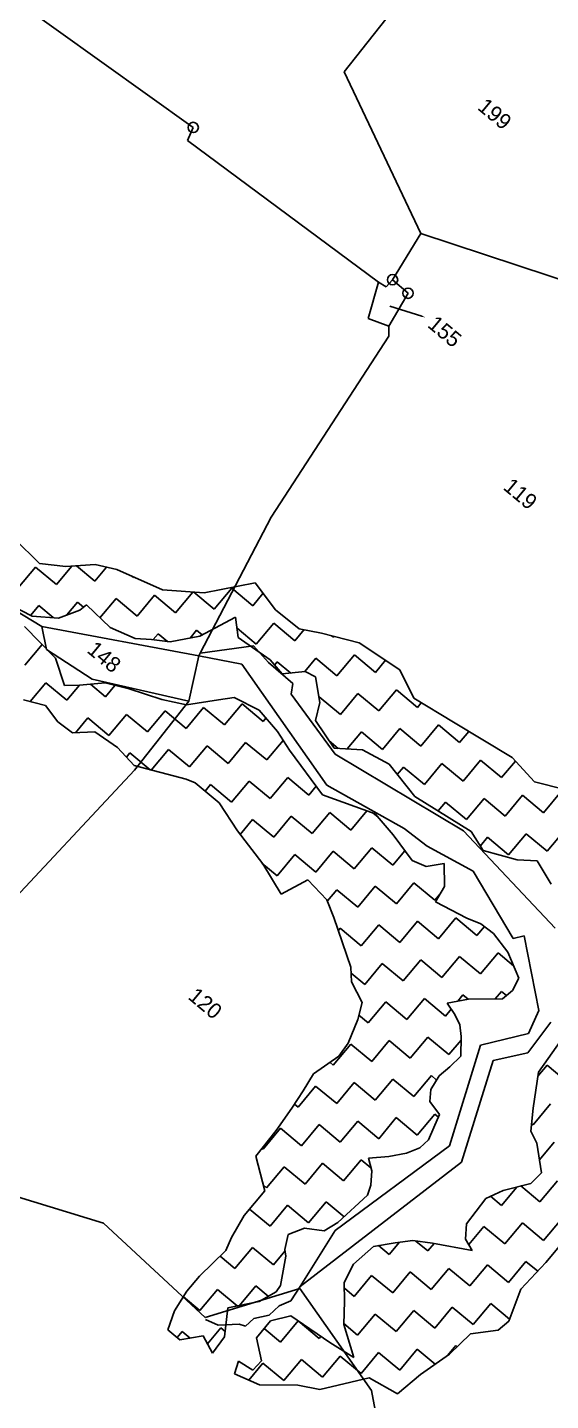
# Model space of a CAD drawing. Header units: metres. Extents: x 316400 to 324250, y 1868140 to 1873603.
# Drawn here: x 318753 to 319097, y 1869426 to 1870329 of the extents above; entities that cross this region are included whole.
import ezdxf

# ---------------------------------------------------------------- set-up
doc = ezdxf.new("R2010")
doc.units = ezdxf.units.M
for name, color, linetype in [('LINE_WATER', 4, 'Continuous'), ('POLY_HATCH', 12, 'Continuous'), ('POLY_PARCEL', 6, 'Continuous'), ('POLY_WATER', 4, 'Continuous'), ('TEXT_PARCEL', 7, 'Continuous')]:
    doc.layers.add(name, color=color, linetype=linetype)
doc.styles.add('TEXT_MAP', font='')
doc.styles.get('TEXT_MAP').set_extended_font_data('Kruti Dev 050')

msp = doc.modelspace()

# ---------------------------------------------------------------- linework, layer by layer
msp.add_lwpolyline([(319012.57, 1870139.1), (318991.6, 1870145.73)])
for centre in [(318862.39, 1870263.22), (318993.43, 1870163.15), (319003.59, 1870154.24)]:
    msp.add_circle(centre, 3.38)
msp.add_solid([(319012.69, 1870139.5), (319014.95, 1870138.35), (319012.44, 1870138.71)])
at = {"layer": 'LINE_WATER'}
for p, q in [((318926.61, 1869491.69), (318932.65, 1869501.13)), ((318912.39, 1869482.31), (318918.97, 1869488.46)), ((318918.97, 1869488.46), (318926.61, 1869491.69)), ((318870.43, 1869479.48), (318878.7, 1869475.79)), ((318878.7, 1869475.79), (318892.61, 1869476.4)), ((318892.61, 1869476.4), (318896.7, 1869475.03)), ((318896.7, 1869475.03), (318902.11, 1869480.12)), ((318902.11, 1869480.12), (318912.39, 1869482.31))]:
    msp.add_line(p, q, dxfattribs=at)
at = {"layer": 'POLY_HATCH'}
for p, q in [((318761.34, 1869976.51), (318744.96, 1869992.78)), ((318778.56, 1869974.52), (318761.34, 1869976.51)), ((318797.96, 1869975.91), (318778.56, 1869974.52)), ((318812.11, 1869972.57), (318797.96, 1869975.91)), ((318842.07, 1869959.3), (318812.11, 1869972.57)), ((318903.08, 1869963.73), (318869.6, 1869957.16)), ((318916.39, 1869946.12), (318903.08, 1869963.73)), ((318869.6, 1869957.16), (318842.07, 1869959.3)), ((318734.61, 1869953.13), (318756.56, 1869941.98)), ((318773.72, 1869940.69), (318787.8, 1869945.86)), ((318787.8, 1869945.86), (318792.09, 1869949.44)), ((318792.09, 1869949.44), (318807.65, 1869934.51)), ((318932.07, 1869933.69), (318916.39, 1869946.12)), ((318756.56, 1869941.98), (318773.72, 1869940.69)), ((318866.74, 1869928.84), (318890.1, 1869941.24)), ((318890.1, 1869941.24), (318892.02, 1869927.92)), ((318771.86, 1869914.25), (318751.51, 1869935.13)), ((318807.65, 1869934.51), (318824.29, 1869927.14)), ((318824.29, 1869927.14), (318834.98, 1869926.68)), ((318847.21, 1869924.95), (318866.74, 1869928.84)), ((318892.02, 1869927.92), (318912.89, 1869913.12)), ((318946.78, 1869930.7), (318932.07, 1869933.69)), ((318971.49, 1869924.41), (318946.78, 1869930.7)), ((318834.98, 1869926.68), (318847.21, 1869924.95)), ((318998.31, 1869906.59), (318971.49, 1869924.41)), ((318777.75, 1869896.32), (318771.86, 1869914.25)), ((318912.89, 1869913.12), (318920.83, 1869903.9)), ((318920.83, 1869903.9), (318935.94, 1869905.61)), ((318935.94, 1869905.61), (318942.66, 1869901.96)), ((318942.66, 1869901.96), (318945.6, 1869885.19)), ((319007.46, 1869887.9), (318998.31, 1869906.59)), ((318787.67, 1869896.51), (318777.75, 1869896.32)), ((318804.57, 1869898.03), (318787.67, 1869896.51)), ((318820.19, 1869894.12), (318804.57, 1869898.03)), ((318841.77, 1869887.19), (318820.19, 1869894.12)), ((318750.79, 1869886.82), (318765.32, 1869883.16)), ((318765.32, 1869883.16), (318773.39, 1869872.53)), ((318857.9, 1869883.53), (318841.77, 1869887.19)), ((318878.89, 1869886.84), (318857.9, 1869883.53)), ((318889.39, 1869888.5), (318878.89, 1869886.84)), ((318905.78, 1869880.04), (318889.39, 1869888.5)), ((318945.6, 1869885.19), (318942.79, 1869873.22)), ((319033.39, 1869872.13), (319007.46, 1869887.9)), ((318917.69, 1869866.2), (318905.78, 1869880.04)), ((318942.79, 1869873.22), (318955.08, 1869855.16)), ((318773.39, 1869872.53), (318782.93, 1869865.23)), ((318782.93, 1869865.23), (318797.78, 1869865.86)), ((318797.78, 1869865.86), (318812.57, 1869855.48)), ((318925.56, 1869853.78), (318917.69, 1869866.2)), ((319072.06, 1869848.99), (319033.39, 1869872.13)), ((318812.57, 1869855.48), (318823.58, 1869843.69)), ((318955.08, 1869855.16), (318973.64, 1869853.99)), ((318947.39, 1869824.51), (318925.56, 1869853.78)), ((318973.64, 1869853.99), (318991.18, 1869844.57)), ((319086.65, 1869832.92), (319072.06, 1869848.99)), ((318823.58, 1869843.69), (318857.76, 1869834.7)), ((318991.18, 1869844.57), (319008.02, 1869823.37)), ((318857.76, 1869834.7), (318863.65, 1869832.39)), ((318863.65, 1869832.39), (318879.4, 1869819.26)), ((319106.62, 1869827.97), (319086.65, 1869832.92)), ((318879.4, 1869819.26), (318891.37, 1869800.82)), ((318981.89, 1869812), (318947.39, 1869824.51)), ((319008.02, 1869823.37), (319045.2, 1869800.33)), ((318993.8, 1869798.17), (318981.89, 1869812)), ((318891.37, 1869800.82), (318908.03, 1869779.02)), ((319006.35, 1869781.19), (318993.8, 1869798.17)), ((319045.2, 1869800.33), (319053.08, 1869787.91)), ((319053.08, 1869787.91), (319075.29, 1869781.74)), ((318908.03, 1869779.02), (318920.13, 1869759.17)), ((319015.56, 1869777.41), (319006.35, 1869781.19)), ((319027.26, 1869779.39), (319015.56, 1869777.41)), ((319027.58, 1869764.16), (319027.26, 1869779.39)), ((319075.29, 1869781.74), (319088.48, 1869781.16)), ((319088.48, 1869781.16), (319097.7, 1869765.66)), ((318920.13, 1869759.17), (318937.73, 1869768.56)), ((318937.73, 1869768.56), (318950.28, 1869755.5)), ((318950.28, 1869755.5), (318954.89, 1869743.84)), ((319021.76, 1869754.05), (319027.58, 1869764.16)), ((319042.24, 1869743.47), (319021.76, 1869754.05)), ((318954.89, 1869743.84), (318966.02, 1869711.13)), ((319051.46, 1869739.69), (319042.24, 1869743.47)), ((319059.85, 1869733.35), (319051.46, 1869739.69)), ((319069.13, 1869721.05), (319059.85, 1869733.35)), ((319076.36, 1869703.95), (319069.13, 1869721.05)), ((318966.02, 1869711.13), (318966.54, 1869701.59)), ((318966.54, 1869701.59), (318973.45, 1869688.01)), ((319072.28, 1869695.92), (319076.36, 1869703.95)), ((319065.68, 1869690.35), (319072.28, 1869695.92)), ((318973.45, 1869688.01), (318970.57, 1869676.75)), ((319029.38, 1869687.44), (319043.34, 1869690.12)), ((319034.31, 1869680.07), (319029.38, 1869687.44)), ((319043.34, 1869690.12), (319065.68, 1869690.35)), ((318970.57, 1869676.75), (318964.17, 1869661.27)), ((319037.77, 1869673.29), (319034.31, 1869680.07)), ((319038.47, 1869665.54), (319037.77, 1869673.29)), ((319038.22, 1869652.74), (319038.47, 1869665.54)), ((318964.17, 1869661.27), (318958.21, 1869652.57)), ((319104.77, 1869663.73), (319089.35, 1869642.1)), ((318958.21, 1869652.57), (318941.5, 1869641.12)), ((319031.05, 1869645.7), (319038.22, 1869652.74)), ((318941.5, 1869641.12), (318934.72, 1869629.86)), ((319018.56, 1869630.74), (319024.13, 1869639.76)), ((319024.13, 1869639.76), (319031.05, 1869645.7)), ((319089.35, 1869642.1), (319085.82, 1869618.36)), ((318934.72, 1869629.86), (318927.23, 1869618.54)), ((319017.86, 1869622.86), (319018.56, 1869630.74)), ((319024.33, 1869614.22), (319017.86, 1869622.86)), ((318927.23, 1869618.54), (318916.86, 1869603.76)), ((319020.48, 1869605.71), (319024.33, 1869614.22)), ((319085.82, 1869618.36), (319084.35, 1869603.32)), ((318916.86, 1869603.76), (318903.48, 1869586.93)), ((319016.96, 1869597.58), (319020.48, 1869605.71)), ((319084.35, 1869603.32), (319088.26, 1869595.51)), ((319011.39, 1869592.46), (319016.96, 1869597.58)), ((319088.26, 1869595.51), (319091.46, 1869575.92)), ((318903.48, 1869586.93), (318909.34, 1869564.06)), ((318977.59, 1869585.51), (318990.97, 1869586.72)), ((318979.77, 1869577.19), (318977.59, 1869585.51)), ((318990.97, 1869586.72), (319002.49, 1869588.82)), ((319002.49, 1869588.82), (319011.39, 1869592.46)), ((318979.19, 1869567.91), (318979.77, 1869577.19)), ((319091.46, 1869575.92), (319084.29, 1869568.88)), ((318976.95, 1869561.32), (318979.19, 1869567.91)), ((319084.29, 1869568.88), (319066.23, 1869564.42)), ((318909.34, 1869564.06), (318895.9, 1869547.94)), ((318957.45, 1869543.32), (318976.95, 1869561.32)), ((319054.65, 1869559.11), (319041.97, 1869542.35)), ((319066.23, 1869564.42), (319054.65, 1869559.11)), ((318895.9, 1869547.94), (318887.64, 1869533.35)), ((318924.8, 1869535.41), (318935.42, 1869539.56)), ((318935.42, 1869539.56), (318948.35, 1869537.89)), ((318948.35, 1869537.89), (318957.45, 1869543.32)), ((319041.97, 1869542.35), (319041.46, 1869532.37)), ((319094.25, 1869516.92), (319113.14, 1869539.56)), ((318887.64, 1869533.35), (318883.8, 1869524.84)), ((318922.49, 1869525.62), (318924.8, 1869535.41)), ((318995.17, 1869529.97), (318980.83, 1869527.61)), ((319006.76, 1869531.37), (318995.17, 1869529.97)), ((319019.69, 1869529.7), (319006.76, 1869531.37)), ((319041.46, 1869532.37), (319045.68, 1869524.94)), ((318883.8, 1869524.84), (318866.52, 1869508.02)), ((318919.67, 1869501.94), (318923.26, 1869521.07)), ((318923.26, 1869521.07), (318922.49, 1869525.62)), ((318980.83, 1869527.61), (318967.71, 1869515.78)), ((319045.68, 1869524.94), (319019.69, 1869529.7)), ((318967.71, 1869515.78), (318961.69, 1869503.88)), ((319077.73, 1869499.46), (319094.25, 1869516.92)), ((318866.52, 1869508.02), (318858.19, 1869498.04)), ((318961.69, 1869503.88), (318961.8, 1869491.54)), ((318858.19, 1869498.04), (318850.13, 1869485.25)), ((318905.72, 1869491.45), (318916.86, 1869497.78)), ((318916.86, 1869497.78), (318919.67, 1869501.94)), ((319069.77, 1869478.42), (319077.73, 1869499.46)), ((318850.13, 1869485.25), (318845.58, 1869472.77)), ((318882.99, 1869468.11), (318885.17, 1869487.11)), ((318885.17, 1869487.11), (318905.72, 1869491.45)), ((318961.8, 1869491.54), (318961.41, 1869476.24)), ((318913.27, 1869478.64), (318903.99, 1869467.51)), ((318926.46, 1869481.96), (318913.27, 1869478.64)), ((318952.19, 1869464.4), (318926.46, 1869481.96)), ((318961.41, 1869476.24), (318968, 1869454.47)), ((319062.85, 1869472.47), (319069.77, 1869478.42)), ((318845.58, 1869472.77), (318853.65, 1869466.04)), ((318853.65, 1869466.04), (318869.01, 1869468.85)), ((318869.01, 1869468.85), (318875.03, 1869457.32)), ((318882.99, 1869468.11), (318875.03, 1869457.32)), ((318903.99, 1869467.51), (318907.29, 1869452.42)), ((319030.91, 1869456.82), (319044.61, 1869470.12)), ((319044.61, 1869470.12), (319062.85, 1869472.47)), ((318968, 1869454.47), (318952.19, 1869464.4)), ((318892.22, 1869452.22), (318889.43, 1869443.84)), ((318901.48, 1869446.09), (318892.22, 1869452.22)), ((318907.29, 1869452.42), (318901.48, 1869446.09)), ((319011.9, 1869443.39), (319030.91, 1869456.82)), ((318889.43, 1869443.84), (318906.05, 1869436.5)), ((318945.7, 1869433.52), (318978.03, 1869441.05)), ((318978.03, 1869441.05), (318996.72, 1869430.66)), ((318996.72, 1869430.66), (319011.9, 1869443.39)), ((318906.05, 1869436.5), (318931.22, 1869436.38)), ((318931.22, 1869436.38), (318945.7, 1869433.52))]:
    msp.add_line(p, q, dxfattribs=at)
at = {"layer": 'POLY_HATCH', "linetype": 'Continuous'}
for p, q in [((318747.04, 1869960.39), (318758.58, 1869974.22)), ((318758.58, 1869974.22), (318772.4, 1869962.69)), ((318772.4, 1869962.69), (318782.51, 1869974.8)), ((318785.71, 1869975.03), (318797.76, 1869964.98)), ((318797.76, 1869964.98), (318805.41, 1869974.15)), ((318822.05, 1869968.16), (318823.12, 1869967.28)), ((318823.12, 1869967.28), (318823.37, 1869967.58)), ((318825.41, 1869941.92), (318836.95, 1869955.74)), ((318836.95, 1869955.74), (318850.77, 1869944.21)), ((318850.77, 1869944.21), (318862.06, 1869957.75)), ((318862.71, 1869957.7), (318876.13, 1869946.51)), ((318876.13, 1869946.51), (318887.66, 1869960.33)), ((318887.66, 1869960.33), (318901.49, 1869948.8)), ((318901.49, 1869948.8), (318908.24, 1869956.9)), ((318755.56, 1869942.49), (318760.87, 1869948.86)), ((318760.87, 1869948.86), (318770.37, 1869940.94)), ((318779.17, 1869942.69), (318786.23, 1869951.15)), ((318786.23, 1869951.15), (318790.19, 1869947.85)), ((318801.06, 1869940.83), (318811.59, 1869953.45)), ((318811.59, 1869953.45), (318825.41, 1869941.92)), ((318903.78, 1869923.44), (318915.32, 1869937.27)), ((318915.32, 1869937.27), (318929.14, 1869925.74)), ((318836.03, 1869926.54), (318839.24, 1869930.39)), ((318839.24, 1869930.39), (318845.46, 1869925.19)), ((318860.33, 1869927.56), (318864.6, 1869932.68)), ((318864.6, 1869932.68), (318868.25, 1869929.64)), ((318891.15, 1869933.98), (318903.78, 1869923.44)), ((318929.14, 1869925.74), (318935.24, 1869933.05)), ((318953.29, 1869929.04), (318954.5, 1869928.03)), ((318954.5, 1869928.03), (318954.98, 1869928.61)), ((318751.63, 1869909.67), (318763.02, 1869923.32)), ((318915.8, 1869909.74), (318917.61, 1869911.91)), ((318917.61, 1869911.91), (318926.46, 1869904.54)), ((318935.79, 1869905.6), (318942.97, 1869914.21)), ((318942.97, 1869914.21), (318956.8, 1869902.68)), ((318956.8, 1869902.68), (318968.33, 1869916.5)), ((318968.33, 1869916.5), (318982.15, 1869904.97)), ((318982.15, 1869904.97), (318988.78, 1869912.92)), ((318755.11, 1869885.73), (318765.46, 1869898.14)), ((318765.46, 1869898.14), (318779.29, 1869886.61)), ((318779.29, 1869886.61), (318787.54, 1869896.51)), ((318794.76, 1869897.15), (318804.65, 1869888.91)), ((318804.65, 1869888.91), (318810.93, 1869896.44)), ((318959.09, 1869877.32), (318970.62, 1869891.15)), ((318970.62, 1869891.15), (318984.45, 1869879.61)), ((318984.45, 1869879.61), (318995.98, 1869893.44)), ((318995.98, 1869893.44), (319009.81, 1869881.91)), ((318857.66, 1869868.14), (318869.19, 1869881.96)), ((318869.19, 1869881.96), (318883.02, 1869870.43)), ((318883.02, 1869870.43), (318894.55, 1869884.26)), ((318894.55, 1869884.26), (318908.37, 1869872.73)), ((318945.01, 1869888.55), (318945.26, 1869888.85)), ((318945.26, 1869888.85), (318959.09, 1869877.32)), ((319009.81, 1869881.91), (319012.33, 1869884.94)), ((318784.97, 1869865.31), (318793.11, 1869875.08)), ((318793.11, 1869875.08), (318806.94, 1869863.55)), ((318806.94, 1869863.55), (318818.47, 1869877.37)), ((318818.47, 1869877.37), (318832.3, 1869865.84)), ((318832.3, 1869865.84), (318843.83, 1869879.67)), ((318843.83, 1869879.67), (318857.66, 1869868.14)), ((318908.37, 1869872.73), (318910.19, 1869874.91)), ((318963.61, 1869854.62), (318972.92, 1869865.79)), ((318972.92, 1869865.79), (318986.74, 1869854.26)), ((318986.74, 1869854.26), (318998.28, 1869868.08)), ((318998.28, 1869868.08), (319012.1, 1869856.55)), ((319012.1, 1869856.55), (319023.63, 1869870.38)), ((319023.63, 1869870.38), (319037.46, 1869858.85)), ((319037.46, 1869858.85), (319043.5, 1869866.08)), ((318859.95, 1869842.78), (318871.48, 1869856.61)), ((318871.48, 1869856.61), (318885.31, 1869845.07)), ((318885.31, 1869845.07), (318896.84, 1869858.9)), ((318896.84, 1869858.9), (318910.67, 1869847.37)), ((318910.67, 1869847.37), (318921.44, 1869860.28)), ((318951.83, 1869859.93), (318957.75, 1869854.99)), ((318818.42, 1869849.2), (318820.77, 1869852.02)), ((318820.77, 1869852.02), (318834.06, 1869840.93)), ((318834.8, 1869840.74), (318846.13, 1869854.31)), ((318846.13, 1869854.31), (318859.95, 1869842.78)), ((319039.76, 1869833.49), (319051.29, 1869847.31)), ((319051.29, 1869847.31), (319065.11, 1869835.78)), ((319065.11, 1869835.78), (319074.18, 1869846.65)), ((318996.51, 1869837.86), (319000.57, 1869842.72)), ((319000.57, 1869842.72), (319014.4, 1869831.19)), ((319014.4, 1869831.19), (319025.93, 1869845.02)), ((319025.93, 1869845.02), (319039.76, 1869833.49)), ((318870.19, 1869826.94), (318873.78, 1869831.25)), ((318873.78, 1869831.25), (318887.61, 1869819.72)), ((318887.61, 1869819.72), (318899.14, 1869833.54)), ((318899.14, 1869833.54), (318912.96, 1869822.01)), ((318912.96, 1869822.01), (318924.5, 1869835.84)), ((318924.5, 1869835.84), (318938.32, 1869824.31)), ((318938.32, 1869824.31), (318943.19, 1869830.14)), ((319023.38, 1869813.85), (319028.22, 1869819.66)), ((319028.22, 1869819.66), (319042.05, 1869808.13)), ((319042.05, 1869808.13), (319053.58, 1869821.96)), ((319053.58, 1869821.96), (319067.41, 1869810.42)), ((319067.41, 1869810.42), (319078.94, 1869824.25)), ((319078.94, 1869824.25), (319092.77, 1869812.72)), ((319092.77, 1869812.72), (319104.3, 1869826.55)), ((318915.26, 1869796.65), (318926.79, 1869810.48)), ((318926.79, 1869810.48), (318940.62, 1869798.95)), ((318940.62, 1869798.95), (318952.15, 1869812.78)), ((318952.15, 1869812.78), (318965.98, 1869801.24)), ((318965.98, 1869801.24), (318976.56, 1869813.93)), ((318980.65, 1869812.45), (318983.68, 1869809.92)), ((318893.24, 1869798.36), (318901.43, 1869808.19)), ((318901.43, 1869808.19), (318915.26, 1869796.65)), ((319095.06, 1869787.36), (319106.59, 1869801.19)), ((319051.16, 1869790.94), (319055.88, 1869796.6)), ((319055.88, 1869796.6), (319069.7, 1869785.07)), ((319069.7, 1869785.07), (319081.24, 1869798.89)), ((319081.24, 1869798.89), (319095.06, 1869787.36)), ((318917.55, 1869771.3), (318929.09, 1869785.12)), ((318929.09, 1869785.12), (318942.91, 1869773.59)), ((318942.91, 1869773.59), (318954.44, 1869787.42)), ((318954.44, 1869787.42), (318968.27, 1869775.89)), ((318968.27, 1869775.89), (318979.8, 1869789.71)), ((318979.8, 1869789.71), (318993.63, 1869778.18)), ((318993.63, 1869778.18), (319001.55, 1869787.68)), ((318907.56, 1869779.63), (318917.55, 1869771.3)), ((318995.92, 1869752.82), (319007.46, 1869766.65)), ((319007.46, 1869766.65), (319021.28, 1869755.12)), ((318950.6, 1869754.69), (318956.74, 1869762.06)), ((318956.74, 1869762.06), (318970.57, 1869750.53)), ((318970.57, 1869750.53), (318982.1, 1869764.35)), ((318982.1, 1869764.35), (318995.92, 1869752.82)), ((319021.28, 1869755.12), (319024.81, 1869759.35)), ((318972.86, 1869725.17), (318984.39, 1869739)), ((318984.39, 1869739), (318998.22, 1869727.46)), ((318998.22, 1869727.46), (319009.75, 1869741.29)), ((319009.75, 1869741.29), (319023.58, 1869729.76)), ((319023.58, 1869729.76), (319035.11, 1869743.59)), ((319035.11, 1869743.59), (319048.94, 1869732.05)), ((319048.94, 1869732.05), (319053.82, 1869737.91)), ((318957.82, 1869735.24), (318959.03, 1869736.7)), ((318959.03, 1869736.7), (318972.86, 1869725.17)), ((319051.23, 1869706.7), (319062.76, 1869720.52)), ((319062.76, 1869720.52), (319072.94, 1869712.03)), ((318975.16, 1869699.81), (318986.69, 1869713.64)), ((318986.69, 1869713.64), (319000.51, 1869702.11)), ((319000.51, 1869702.11), (319012.05, 1869715.93)), ((319012.05, 1869715.93), (319025.87, 1869704.4)), ((319025.87, 1869704.4), (319037.4, 1869718.23)), ((319037.4, 1869718.23), (319051.23, 1869706.7)), ((318966.23, 1869707.25), (318975.16, 1869699.81)), ((319036.27, 1869688.76), (319039.7, 1869692.87)), ((319039.7, 1869692.87), (319043.06, 1869690.06)), ((319061, 1869690.3), (319065.06, 1869695.16)), ((319065.06, 1869695.16), (319068.24, 1869692.51)), ((318977.45, 1869674.45), (318988.98, 1869688.28)), ((318988.98, 1869688.28), (319002.81, 1869676.75)), ((319002.81, 1869676.75), (319014.34, 1869690.57)), ((319014.34, 1869690.57), (319028.17, 1869679.04)), ((319028.17, 1869679.04), (319031.96, 1869683.59)), ((318971.29, 1869679.59), (318977.45, 1869674.45)), ((319005.1, 1869651.39), (319016.64, 1869665.22)), ((319016.64, 1869665.22), (319030.46, 1869653.68)), ((318954.39, 1869646.8), (318965.92, 1869660.63)), ((318965.92, 1869660.63), (318979.75, 1869649.09)), ((318979.75, 1869649.09), (318991.28, 1869662.92)), ((318991.28, 1869662.92), (319005.1, 1869651.39)), ((319030.46, 1869653.68), (319038.43, 1869663.24)), ((318952.32, 1869648.53), (318954.39, 1869646.8)), ((319007.4, 1869626.03), (319018.93, 1869639.86)), ((319018.93, 1869639.86), (319022.41, 1869636.96)), ((319088.96, 1869639.49), (319095.01, 1869646.74)), ((319095.01, 1869646.74), (319108.83, 1869635.21)), ((318931.33, 1869619.15), (318942.86, 1869632.97)), ((318942.86, 1869632.97), (318956.68, 1869621.44)), ((318956.68, 1869621.44), (318968.21, 1869635.27)), ((318968.21, 1869635.27), (318982.04, 1869623.74)), ((318982.04, 1869623.74), (318993.57, 1869637.56)), ((318993.57, 1869637.56), (319007.4, 1869626.03)), ((318928.94, 1869621.13), (318931.33, 1869619.15)), ((319085.77, 1869607.56), (319097.3, 1869621.39)), ((318984.34, 1869598.38), (318995.87, 1869612.21)), ((318995.87, 1869612.21), (319009.69, 1869600.67)), ((319009.69, 1869600.67), (319021.23, 1869614.5)), ((319021.23, 1869614.5), (319023.57, 1869612.55)), ((318908.26, 1869591.49), (318919.79, 1869605.32)), ((318919.79, 1869605.32), (318933.62, 1869593.79)), ((318933.62, 1869593.79), (318945.15, 1869607.61)), ((318945.15, 1869607.61), (318958.98, 1869596.08)), ((318958.98, 1869596.08), (318970.51, 1869609.91)), ((318970.51, 1869609.91), (318984.34, 1869598.38)), ((319084.84, 1869608.33), (319085.77, 1869607.56)), ((319090.04, 1869584.57), (319099.6, 1869596.03)), ((318907.56, 1869592.08), (318908.26, 1869591.49)), ((318961.27, 1869570.73), (318972.81, 1869584.55)), ((318972.81, 1869584.55), (318979.25, 1869579.18)), ((318910.56, 1869566.13), (318922.09, 1869579.96)), ((318922.09, 1869579.96), (318935.92, 1869568.43)), ((318935.92, 1869568.43), (318947.45, 1869582.26)), ((318947.45, 1869582.26), (318961.27, 1869570.73)), ((318908.34, 1869567.99), (318910.56, 1869566.13)), ((319065, 1869554.55), (319075.05, 1869566.6)), ((319077.84, 1869567.29), (319090.36, 1869556.84)), ((319090.36, 1869556.84), (319101.89, 1869570.67)), ((318938.21, 1869543.07), (318949.74, 1869556.9)), ((318949.74, 1869556.9), (318961.52, 1869547.08)), ((319057.8, 1869560.56), (319065, 1869554.55)), ((318899.33, 1869552.05), (318912.85, 1869540.78)), ((318912.85, 1869540.78), (318924.38, 1869554.6)), ((318924.38, 1869554.6), (318938.21, 1869543.07)), ((319043.5, 1869528.77), (319053.47, 1869540.72)), ((319053.47, 1869540.72), (319067.3, 1869529.19)), ((319067.3, 1869529.19), (319078.83, 1869543.02)), ((319078.83, 1869543.02), (319092.65, 1869531.48)), ((319092.65, 1869531.48), (319104.19, 1869545.31)), ((318991.22, 1869522.3), (318997.89, 1869530.3)), ((319008.77, 1869531.11), (319016.58, 1869524.6)), ((318880.08, 1869521.22), (318889.79, 1869513.12)), ((318889.79, 1869513.12), (318901.32, 1869526.95)), ((318901.32, 1869526.95), (318915.15, 1869515.42)), ((318915.15, 1869515.42), (318922.69, 1869524.46)), ((318984.19, 1869528.17), (318991.22, 1869522.3)), ((319016.58, 1869524.6), (319020.68, 1869529.52)), ((319018.88, 1869499.24), (319030.41, 1869513.07)), ((319030.41, 1869513.07), (319044.23, 1869501.54)), ((319044.23, 1869501.54), (319055.76, 1869515.36)), ((319055.76, 1869515.36), (319069.59, 1869503.83)), ((319069.59, 1869503.83), (319081.12, 1869517.66)), ((319081.12, 1869517.66), (319088.85, 1869511.21)), ((318968.16, 1869494.65), (318979.69, 1869508.48)), ((318979.69, 1869508.48), (318993.52, 1869496.95)), ((318993.52, 1869496.95), (319005.05, 1869510.77)), ((319005.05, 1869510.77), (319018.88, 1869499.24)), ((318855.94, 1869494.47), (318866.73, 1869485.47)), ((318866.73, 1869485.47), (318878.26, 1869499.3)), ((318878.26, 1869499.3), (318891.31, 1869488.41)), ((318892.9, 1869488.75), (318903.62, 1869501.59)), ((318903.62, 1869501.59), (318911.7, 1869494.85)), ((318961.73, 1869500.02), (318968.16, 1869494.65)), ((318995.81, 1869471.59), (319007.34, 1869485.41)), ((319007.34, 1869485.41), (319021.17, 1869473.88)), ((319021.17, 1869473.88), (319032.7, 1869487.71)), ((319032.7, 1869487.71), (319046.53, 1869476.18)), ((319046.53, 1869476.18), (319058.06, 1869490)), ((319058.06, 1869490), (319070.29, 1869479.8)), ((318919.74, 1869464.7), (318931.27, 1869478.53)), ((318931.27, 1869478.53), (318945.1, 1869467)), ((318961.43, 1869476.82), (318970.45, 1869469.29)), ((318970.45, 1869469.29), (318981.99, 1869483.12)), ((318981.99, 1869483.12), (318995.81, 1869471.59)), ((318851.8, 1869467.58), (318855.19, 1869471.64)), ((318855.19, 1869471.64), (318860.43, 1869467.28)), ((318871.82, 1869463.47), (318880.55, 1869473.94)), ((318880.55, 1869473.94), (318883.39, 1869471.57)), ((318909.07, 1869473.6), (318919.74, 1869464.7)), ((318945.1, 1869467), (318946.29, 1869468.43)), ((318972.75, 1869443.93), (318984.28, 1869457.76)), ((318984.28, 1869457.76), (318998.11, 1869446.23)), ((318998.11, 1869446.23), (319009.64, 1869460.06)), ((319009.64, 1869460.06), (319021.49, 1869450.17)), ((319029.62, 1869455.91), (319035, 1869462.35)), ((319035, 1869462.35), (319035.86, 1869461.63)), ((318898.86, 1869439.67), (318908.21, 1869450.88)), ((318908.21, 1869450.88), (318922.03, 1869439.34)), ((318922.03, 1869439.34), (318933.56, 1869453.17)), ((318933.56, 1869453.17), (318947.39, 1869441.64)), ((318947.39, 1869441.64), (318958.92, 1869455.47)), ((318958.92, 1869455.47), (318972.75, 1869443.93))]:
    msp.add_line(p, q, dxfattribs=at)
at = {"layer": 'POLY_PARCEL'}
for p, q in [((318961.55, 1870299.83), (319061.7, 1870426.5)), ((318706.6, 1870374.67), (318862.39, 1870263.22)), ((319011.93, 1870193.55), (318961.55, 1870299.83)), ((318862.39, 1870263.22), (318858.63, 1870254.54)), ((318858.63, 1870254.54), (318984.23, 1870161.6)), ((319011.93, 1870193.55), (318993.43, 1870163.15)), ((319131.5, 1870154.07), (319011.93, 1870193.55)), ((318993.43, 1870163.15), (318989.29, 1870158.55)), ((319003.59, 1870154.24), (318993.43, 1870163.15)), ((318984.23, 1870161.6), (318977.44, 1870137.65)), ((318989.29, 1870158.55), (318984.23, 1870161.6)), ((318991.02, 1870132.57), (319003.59, 1870154.24)), ((318977.44, 1870137.65), (318991.02, 1870132.57)), ((318913.6, 1870006.95), (318990.96, 1870126.08)), ((318990.96, 1870126.08), (318991.02, 1870132.57)), ((318649.62, 1870003.31), (318762.75, 1869935.16)), ((318866.99, 1869917.6), (318913.6, 1870006.95)), ((318762.75, 1869935.16), (318866.08, 1869915.84)), ((318762.75, 1869935.16), (318765.89, 1869920.04)), ((318765.89, 1869920.04), (318795.93, 1869900.54)), ((318859.43, 1869886.07), (318866.08, 1869915.84)), ((318866.08, 1869915.84), (318866.99, 1869917.6)), ((318795.93, 1869900.54), (318859.43, 1869886.07)), ((318823.66, 1869840.71), (318859.43, 1869886.07)), ((318603.67, 1869605.19), (318823.66, 1869840.71)), ((318712.06, 1869570.8), (318803.33, 1869542.79)), ((318803.33, 1869542.79), (318870.26, 1869480.81)), ((318870.26, 1869480.81), (318932.48, 1869499.81)), ((318932.48, 1869499.81), (318979.59, 1869432.91)), ((318979.59, 1869432.91), (318993.59, 1869356.96))]:
    msp.add_line(p, q, dxfattribs=at)
at = {"layer": 'POLY_WATER'}
for p, q in [((318901.89, 1869922.5), (318866.99, 1869917.6)), ((318911.83, 1869911.4), (318901.89, 1869922.5)), ((318866.08, 1869915.84), (318894.41, 1869910.33)), ((318894.41, 1869910.33), (318950.29, 1869830.77)), ((318927.78, 1869897.6), (318911.83, 1869911.4)), ((318926.69, 1869890.74), (318927.78, 1869897.6)), ((318955.62, 1869851.23), (318926.69, 1869890.74)), ((319040.02, 1869800.85), (318955.62, 1869851.23)), ((318950.29, 1869830.77), (319001, 1869802.36)), ((319001, 1869802.36), (319016.21, 1869790.76)), ((319100.41, 1869736.76), (319040.02, 1869800.85)), ((319016.21, 1869790.76), (319046.48, 1869774.33)), ((319046.48, 1869774.33), (319072.62, 1869730.08)), ((319072.62, 1869730.08), (319079.9, 1869731.85)), ((319079.9, 1869731.85), (319089.57, 1869682.62)), ((319082.41, 1869654.92), (319097.51, 1869675.04)), ((319089.57, 1869682.62), (319082.72, 1869667.46)), ((319082.72, 1869667.46), (319051.22, 1869659.81)), ((319051.22, 1869659.81), (319030.78, 1869593.58)), ((319038.73, 1869582.85), (319059.51, 1869649.76)), ((319059.51, 1869649.76), (319082.41, 1869654.92)), ((319030.78, 1869593.58), (318955.7, 1869538.03)), ((318932.65, 1869501.13), (319038.73, 1869582.85)), ((318955.7, 1869538.03), (318932.65, 1869501.13))]:
    msp.add_line(p, q, dxfattribs=at)

# ---------------------------------------------------------------- texts
at = {"layer": 'TEXT_PARCEL', "style": 'TEXT_MAP'}
for s, p in [('199', (319048.66, 1870275.56)), ('155', (319015.79, 1870132.49)), ('119', (319065.53, 1870025.78)), ('148', (318791.91, 1869918.54)), ('120', (318858.32, 1869690.79))]:
    msp.add_text(s, height=10.207, rotation=320.1716, dxfattribs=at).set_placement(p)

doc.saveas('drawing.dxf')
